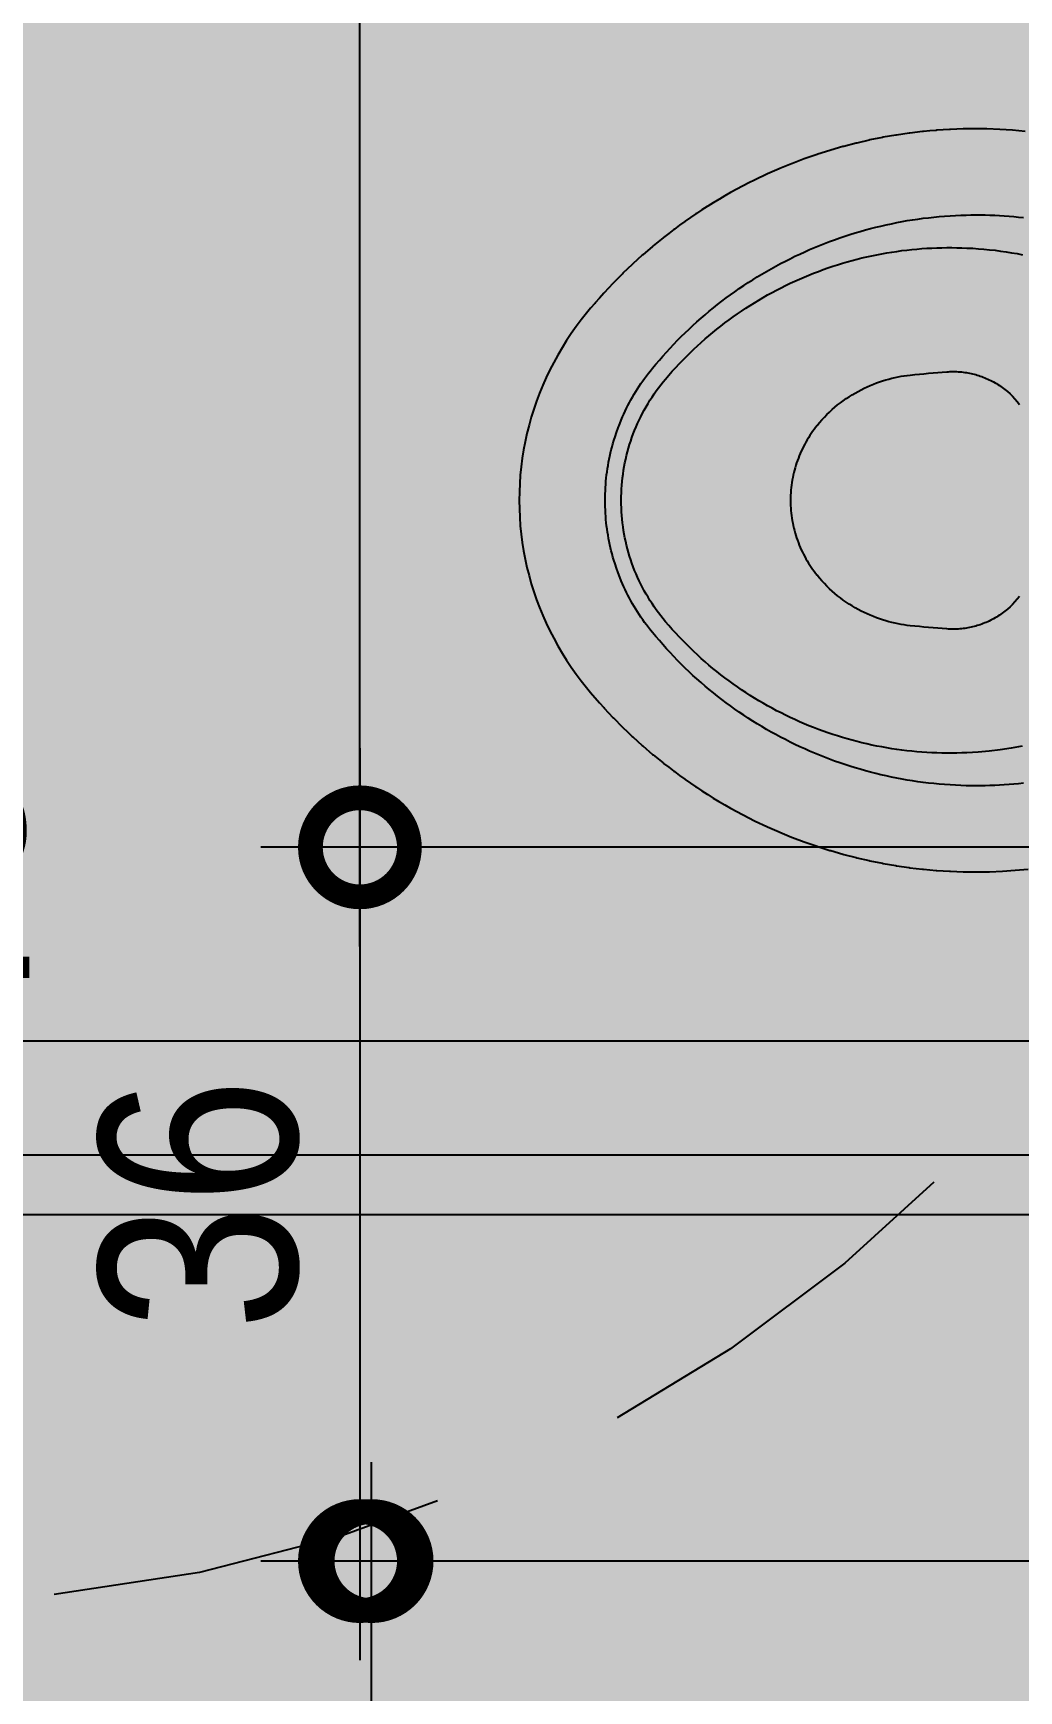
# Model space of a CAD drawing. Header units: metres. Extents: x -23 to 570, y -54 to 184.
# Drawn here: x -16.6 to -16.102, y -52.066 to -51.229 of the extents above; entities that cross this region are included whole.
import ezdxf
from ezdxf.enums import TextEntityAlignment as Align

# ---------------------------------------------------------------- set-up
doc = ezdxf.new("R2010")
doc.units = ezdxf.units.M
doc.header["$PDMODE"] = 35
doc.linetypes.add('PUC$0$DASHEDX2', pattern=[1.5, 1, -0.5])
for name, color, linetype in [('ARQ-DIM', 2, 'Continuous'), ('ARQ-TXT', 2, 'Continuous'), ('PUC$0$ARQ-ALV OSSO', 5, 'Continuous'), ('PUC$0$ARQ-AUX1', 1, 'Continuous'), ('PUC$0$ARQ-HID', 7, 'Continuous'), ('PUC$0$ARQ-PRJ', 7, 'PUC$0$DASHEDX2')]:
    doc.layers.add(name, color=color, linetype=linetype)
doc.layers.add('PUC$0$ARQ-FORRO', color=9, linetype='Continuous', lineweight=5)
doc.styles.add('Adesa', font='ARIALN.TTF')
doc.dimstyles.new('ADESA 1-0050', dxfattribs={"dimtxt": 0.1, "dimasz": 0.1, "dimexe": 0.05, "dimexo": 0.05, "dimgap": 0.03, "dimtad": 1, "dimdec": 1, "dimlfac": 100, "dimzin": 12, "dimtxsty": 'Adesa', "dimblk": 'DOTSMALL', "dimcen": 1, "dimdle": 0.05, "dimclrd": 1, "dimclre": 1, "dimclrt": 256, "dimazin": 3, "dimtm": 1e-09, "dimtfac": 1, "dimtdec": 1, "dimtmove": 1, "dimatfit": 0, "dimldrblk": 'DOTSMALL', "dimfxl": 0.8, "dimtvp": 2, "dimtolj": 1, "dimtzin": 0, "dimarcsym": 0})

# ---------------------------------------------------------------- blocks, each defined once
blk = doc.blocks.new('_DotSmall')
at = {"color": 0, "linetype": 'ByBlock', "const_width": 0.5}
blk.add_lwpolyline([(-0.0625, 0, 1), (0.0625, 0, 1)], format="xyb", close=True, dxfattribs=at)
blk = doc.blocks.new('*D541')
at = {"layer": 'ARQ-DIM', "color": 1, "lineweight": -2, "transparency": 16777216}
for p, q in [((-16.42855, -52.63953), (-16.42855, -51.95001)), ((-15.98004, -52.00001), (-16.47855, -52.00001)), ((-16.06065, -52.58953), (-16.47855, -52.58953))]:
    blk.add_line(p, q, dxfattribs=at)
at = {"layer": 'Defpoints', "color": 0, "transparency": 16777216}
for p in [(-16.42855, -52.00001), (-15.93004, -52.00001), (-16.01065, -52.58953)]:
    blk.add_point(p, dxfattribs=at)
at = {"layer": 'ARQ-DIM', "color": 1, "lineweight": -2, "transparency": 16777216, "xscale": 0.1, "yscale": 0.1, "zscale": 0.1}
for p, rotation in [((-16.42855, -52.00001), 90), ((-16.42855, -52.58953), 270)]:
    blk.add_blockref('_DotSmall', p, dxfattribs=dict(at, rotation=rotation))
at = {"layer": 'ARQ-DIM', "transparency": 16777216, "insert": (-16.5096, -52.29477), "char_height": 0.1, "attachment_point": 5, "rotation": 90, "style": 'Adesa'}
blk.add_mtext('\\A1;59', dxfattribs=at)
blk = doc.blocks.new('*D548')
at = {"layer": 'ARQ-DIM', "color": 1, "lineweight": -2, "transparency": 16777216}
for p, q in [((-17.45385, -51.19298), (-17.45385, -50.68176)), ((-15.67381, -50.86952), (-15.67381, -50.68176)), ((-17.50385, -50.73176), (-15.62381, -50.73176))]:
    blk.add_line(p, q, dxfattribs=at)
at = {"layer": 'Defpoints', "color": 0, "transparency": 16777216}
for p in [(-15.67381, -50.73176), (-15.67381, -50.91952, 0), (-17.45385, -51.24298, 0)]:
    blk.add_point(p, dxfattribs=at)
at = {"layer": 'ARQ-DIM', "color": 1, "lineweight": -2, "transparency": 16777216, "xscale": 0.1, "yscale": 0.1, "zscale": 0.1, "rotation": 180}
blk.add_blockref('_DotSmall', (-17.45385, -50.73176), dxfattribs=at)
at = {"layer": 'ARQ-DIM', "color": 1, "lineweight": -2, "transparency": 16777216, "xscale": 0.1, "yscale": 0.1, "zscale": 0.1}
blk.add_blockref('_DotSmall', (-15.67381, -50.73176), dxfattribs=at)
at = {"layer": 'ARQ-DIM', "transparency": 16777216, "insert": (-16.56383, -50.6507), "char_height": 0.1, "attachment_point": 5, "style": 'Adesa'}
blk.add_mtext('\\A1;178', dxfattribs=at)
blk = doc.blocks.new('*D575')
at = {"layer": 'ARQ-DIM', "color": 1, "lineweight": -2, "transparency": 16777216}
for p, q in [((-17.45262, -51.81457), (-17.45262, -51.68748)), ((-15.93004, -51.81347), (-15.93004, -51.68748)), ((-17.50262, -51.73748), (-15.88004, -51.73748))]:
    blk.add_line(p, q, dxfattribs=at)
at = {"layer": 'Defpoints', "color": 0, "transparency": 16777216}
for p in [(-15.93004, -51.73748), (-17.45262, -51.86457, 0), (-15.93004, -51.86347, 0)]:
    blk.add_point(p, dxfattribs=at)
at = {"layer": 'ARQ-DIM', "color": 1, "lineweight": -2, "transparency": 16777216, "xscale": 0.1, "yscale": 0.1, "zscale": 0.1, "rotation": 180}
blk.add_blockref('_DotSmall', (-17.45262, -51.73748), dxfattribs=at)
at = {"layer": 'ARQ-DIM', "color": 1, "lineweight": -2, "transparency": 16777216, "xscale": 0.1, "yscale": 0.1, "zscale": 0.1}
blk.add_blockref('_DotSmall', (-15.93004, -51.73748), dxfattribs=at)
at = {"layer": 'ARQ-DIM', "transparency": 16777216, "insert": (-16.69133, -51.65642), "char_height": 0.1, "attachment_point": 5, "style": 'Adesa'}
blk.add_mtext('\\A1;152', dxfattribs=at)
blk = doc.blocks.new('*D771')
at = {"layer": 'ARQ-DIM', "color": 1, "lineweight": -2, "transparency": 16777216}
for p, q in [((-16.43448, -51.58972), (-16.43448, -52.05001)), ((-15.98004, -51.63972), (-16.48448, -51.63972)), ((-15.98004, -52.00001), (-16.48448, -52.00001))]:
    blk.add_line(p, q, dxfattribs=at)
at = {"layer": 'Defpoints', "color": 0, "transparency": 16777216}
for p in [(-15.93004, -51.63972, 0), (-16.43448, -52.00001), (-15.93004, -52.00001, 0)]:
    blk.add_point(p, dxfattribs=at)
at = {"layer": 'ARQ-DIM', "color": 1, "lineweight": -2, "transparency": 16777216, "xscale": 0.1, "yscale": 0.1, "zscale": 0.1}
for p, rotation in [((-16.43448, -51.63972), 90), ((-16.43448, -52.00001), 270)]:
    blk.add_blockref('_DotSmall', p, dxfattribs=dict(at, rotation=rotation))
at = {"layer": 'ARQ-DIM', "transparency": 16777216, "insert": (-16.51554, -51.81986), "char_height": 0.1, "attachment_point": 5, "rotation": 90, "style": 'Adesa'}
blk.add_mtext('\\A1;36', dxfattribs=at)
blk = doc.blocks.new('*D772')
at = {"layer": 'ARQ-DIM', "color": 1, "lineweight": -2, "transparency": 16777216}
for p, q in [((-16.43448, -51.68972), (-16.43448, -50.17299)), ((-16.28226, -50.22299), (-16.48448, -50.22299)), ((-16.28226, -51.63972), (-16.48448, -51.63972))]:
    blk.add_line(p, q, dxfattribs=at)
at = {"layer": 'Defpoints', "color": 0, "transparency": 16777216}
for p in [(-16.43448, -50.22299), (-16.23226, -50.22299, 0), (-16.23226, -51.63972)]:
    blk.add_point(p, dxfattribs=at)
at = {"layer": 'ARQ-DIM', "color": 1, "lineweight": -2, "transparency": 16777216, "xscale": 0.1, "yscale": 0.1, "zscale": 0.1}
for p, rotation in [((-16.43448, -50.22299), 90), ((-16.43448, -51.63972), 270)]:
    blk.add_blockref('_DotSmall', p, dxfattribs=dict(at, rotation=rotation))
at = {"layer": 'ARQ-DIM', "transparency": 16777216, "insert": (-16.51469, -50.93136), "char_height": 0.1, "attachment_point": 5, "rotation": 90, "style": 'Adesa'}
blk.add_mtext('\\A1;142', dxfattribs=at)
blk = doc.blocks.new('PUC$0$ARQ-HID-BACIA CX')
for points in [[(-0.40704, 0.18627), (-0.4135, 0.18683), (-0.41997, 0.18723), (-0.42645, 0.18746), (-0.43294, 0.18753), (-0.43806, 0.18747), (-0.43843, 0.18746), (-0.44165, 0.18736), (-0.44488, 0.18723), (-0.44526, 0.18721), (-0.4517, 0.1868), (-0.45207, 0.18677), (-0.45528, 0.1865), (-0.4585, 0.18619), (-0.45888, 0.18615), (-0.46528, 0.1854), (-0.46566, 0.18535), (-0.47204, 0.18442), (-0.47243, 0.18436), (-0.47878, 0.18326), (-0.47915, 0.18319), (-0.48548, 0.18191), (-0.48586, 0.18183), (-0.49214, 0.18039), (-0.49251, 0.1803), (-0.49875, 0.17869), (-0.49913, 0.17858), (-0.50533, 0.1768), (-0.5057, 0.17669), (-0.51184, 0.17475), (-0.51221, 0.17462), (-0.5183, 0.17251), (-0.51866, 0.17238), (-0.5247, 0.1701), (-0.52506, 0.16996), (-0.53103, 0.16752), (-0.53138, 0.16737), (-0.5373, 0.16477), (-0.53764, 0.16461), (-0.54348, 0.16185), (-0.54381, 0.16169), (-0.54671, 0.16024), (-0.54959, 0.15876), (-0.54991, 0.15859), (-0.55561, 0.15552), (-0.55592, 0.15534), (-0.55874, 0.15374), (-0.56154, 0.15211), (-0.56185, 0.15192), (-0.56462, 0.15025), (-0.56738, 0.14854), (-0.56767, 0.14835), (-0.57041, 0.1466), (-0.57312, 0.14482), (-0.57341, 0.14462), (-0.5761, 0.1428), (-0.57876, 0.14094), (-0.57904, 0.14074), (-0.58168, 0.13884), (-0.58429, 0.13691), (-0.58457, 0.1367), (-0.58716, 0.13474), (-0.58971, 0.13274), (-0.58999, 0.13252), (-0.59252, 0.13049), (-0.59502, 0.12842), (-0.5953, 0.1282), (-0.60022, 0.12397), (-0.60048, 0.12373), (-0.60529, 0.11937), (-0.60554, 0.11913), (-0.6079, 0.1169), (-0.61024, 0.11464), (-0.61049, 0.11439), (-0.61505, 0.10978), (-0.6153, 0.10953), (-0.61974, 0.1048), (-0.61998, 0.10454), (-0.62215, 0.10213), (-0.62429, 0.09969), (-0.62452, 0.09942), (-0.62662, 0.09695), (-0.6287, 0.09446), (-0.63136, 0.09112), (-0.63393, 0.08771), (-0.63639, 0.08422), (-0.63876, 0.08067), (-0.64103, 0.07705), (-0.64319, 0.07337), (-0.64524, 0.06963), (-0.64719, 0.06583), (-0.64903, 0.06198), (-0.65076, 0.05808), (-0.65238, 0.05413), (-0.65388, 0.05014), (-0.65526, 0.04611), (-0.65653, 0.04204), (-0.65769, 0.03793), (-0.65872, 0.0338), (-0.65964, 0.02963), (-0.66043, 0.02544), (-0.66111, 0.02123), (-0.66166, 0.01701), (-0.66209, 0.01277), (-0.6624, 0.00852), (-0.66258, 0.00426), (-0.66264, 0), (-0.66258, -0.00426), (-0.6624, -0.00852), (-0.66209, -0.01277), (-0.66166, -0.01701), (-0.66111, -0.02123), (-0.66043, -0.02544), (-0.65964, -0.02963), (-0.65872, -0.0338), (-0.65769, -0.03793), (-0.65653, -0.04204), (-0.65526, -0.04611), (-0.65388, -0.05014), (-0.65238, -0.05413), (-0.65076, -0.05808), (-0.64903, -0.06198), (-0.64719, -0.06583), (-0.64524, -0.06963), (-0.64319, -0.07337), (-0.64103, -0.07705), (-0.63876, -0.08067), (-0.63639, -0.08422), (-0.63393, -0.08771), (-0.63136, -0.09112), (-0.6287, -0.09446), (-0.62662, -0.09695), (-0.62452, -0.09942), (-0.62429, -0.09969), (-0.62215, -0.10213), (-0.61998, -0.10453), (-0.61974, -0.1048), (-0.6153, -0.10953), (-0.61505, -0.10978), (-0.61049, -0.11439), (-0.61024, -0.11464), (-0.6079, -0.1169), (-0.60554, -0.11913), (-0.60529, -0.11937), (-0.60048, -0.12373), (-0.60022, -0.12397), (-0.5953, -0.1282), (-0.59502, -0.12842), (-0.59252, -0.13049), (-0.58999, -0.13252), (-0.58971, -0.13274), (-0.58716, -0.13474), (-0.58457, -0.1367), (-0.58429, -0.13691), (-0.58168, -0.13884), (-0.57904, -0.14074), (-0.57876, -0.14094), (-0.5761, -0.1428), (-0.57341, -0.14462), (-0.57312, -0.14482), (-0.57041, -0.1466), (-0.56767, -0.14835), (-0.56738, -0.14854), (-0.56462, -0.15025), (-0.56185, -0.15192), (-0.56154, -0.15211), (-0.55874, -0.15374), (-0.55592, -0.15534), (-0.55561, -0.15552), (-0.54991, -0.15859), (-0.54959, -0.15876), (-0.54671, -0.16024), (-0.54381, -0.16169), (-0.54348, -0.16185), (-0.53764, -0.16461), (-0.5373, -0.16477), (-0.53138, -0.16737), (-0.53103, -0.16752), (-0.52506, -0.16996), (-0.5247, -0.1701), (-0.51866, -0.17238), (-0.5183, -0.17251), (-0.51221, -0.17462), (-0.51184, -0.17475), (-0.5057, -0.17669), (-0.50533, -0.1768), (-0.49913, -0.17858), (-0.49875, -0.17869), (-0.49251, -0.1803), (-0.49214, -0.18039), (-0.48586, -0.18183), (-0.48548, -0.18191), (-0.47915, -0.18319), (-0.47878, -0.18326), (-0.47243, -0.18436), (-0.47204, -0.18442), (-0.46566, -0.18535), (-0.46528, -0.1854), (-0.45888, -0.18615), (-0.4585, -0.18619), (-0.45528, -0.1865), (-0.45207, -0.18677), (-0.4517, -0.1868), (-0.44526, -0.18721), (-0.44488, -0.18723), (-0.44165, -0.18736), (-0.43843, -0.18746), (-0.43806, -0.18747), (-0.43155, -0.18753), (-0.42506, -0.18742), (-0.41858, -0.18716), (-0.41211, -0.18672), (-0.40566, -0.18612)], [(-0.40803, -0.14279), (-0.41042, -0.14304), (-0.41283, -0.14327), (-0.41523, -0.14347), (-0.41764, -0.14364), (-0.42005, -0.14378), (-0.42246, -0.1439), (-0.42487, -0.14399), (-0.42728, -0.14405), (-0.42969, -0.14408), (-0.4321, -0.14408), (-0.43451, -0.14406), (-0.43693, -0.14403), (-0.43964, -0.14389), (-0.44235, -0.14375), (-0.44506, -0.14359), (-0.44777, -0.14341), (-0.45047, -0.14321), (-0.45318, -0.14297), (-0.45588, -0.1427), (-0.45857, -0.14238), (-0.46126, -0.14202), (-0.46395, -0.14162), (-0.46663, -0.14119), (-0.4693, -0.14071), (-0.47197, -0.14021), (-0.47463, -0.13967), (-0.47728, -0.1391), (-0.47993, -0.13849), (-0.48257, -0.13786), (-0.4852, -0.13719), (-0.48782, -0.13649), (-0.49043, -0.13575), (-0.49304, -0.13498), (-0.49563, -0.13418), (-0.49821, -0.13334), (-0.50078, -0.13247), (-0.50334, -0.13157), (-0.50589, -0.13064), (-0.50843, -0.12967), (-0.51095, -0.12867), (-0.51346, -0.12763), (-0.51596, -0.12657), (-0.51844, -0.12547), (-0.52091, -0.12435), (-0.52336, -0.12319), (-0.5258, -0.122), (-0.52822, -0.12077), (-0.53063, -0.11952), (-0.53302, -0.11824), (-0.5354, -0.11692), (-0.53775, -0.11558), (-0.5401, -0.11421), (-0.54242, -0.1128), (-0.54472, -0.11137), (-0.54701, -0.10991), (-0.54928, -0.10842), (-0.55152, -0.10689), (-0.55375, -0.10534), (-0.55596, -0.10377), (-0.55814, -0.10216), (-0.56031, -0.10052), (-0.56246, -0.09886), (-0.56458, -0.09717), (-0.56668, -0.09546), (-0.56876, -0.09372), (-0.57083, -0.09195), (-0.57286, -0.09016), (-0.57488, -0.08834), (-0.57687, -0.0865), (-0.57884, -0.08463), (-0.58078, -0.08273), (-0.58268, -0.0808), (-0.58456, -0.07884), (-0.58641, -0.07685), (-0.58823, -0.07485), (-0.59003, -0.07282), (-0.59182, -0.07079), (-0.59359, -0.06875), (-0.59537, -0.0667), (-0.59636, -0.06544), (-0.59736, -0.06416), (-0.59835, -0.06288), (-0.59931, -0.06159), (-0.60025, -0.06028), (-0.60116, -0.05896), (-0.60206, -0.05762), (-0.60292, -0.05627), (-0.60377, -0.05491), (-0.6046, -0.05353), (-0.60541, -0.05214), (-0.6062, -0.05074), (-0.60696, -0.04933), (-0.60771, -0.04791), (-0.60843, -0.04647), (-0.60913, -0.04502), (-0.60981, -0.04357), (-0.61046, -0.0421), (-0.61112, -0.04055), (-0.61187, -0.03871), (-0.6127, -0.03657), (-0.61351, -0.03429), (-0.61424, -0.0321), (-0.61483, -0.03021), (-0.6153, -0.02859), (-0.61573, -0.02704), (-0.61613, -0.02548), (-0.61651, -0.02392), (-0.61686, -0.02236), (-0.61719, -0.02078), (-0.6175, -0.01921), (-0.61778, -0.01763), (-0.61804, -0.01604), (-0.61827, -0.01445), (-0.61848, -0.01286), (-0.61867, -0.01126), (-0.61883, -0.00966), (-0.61896, -0.00806), (-0.61907, -0.00646), (-0.61914, -0.00485), (-0.6192, -0.00323), (-0.61924, -0.00161), (-0.61927, 0), (-0.61924, 0.00161), (-0.6192, 0.00323), (-0.61914, 0.00485), (-0.61907, 0.00646), (-0.61896, 0.00806), (-0.61883, 0.00966), (-0.61867, 0.01126), (-0.61848, 0.01286), (-0.61827, 0.01445), (-0.61804, 0.01604), (-0.61778, 0.01763), (-0.6175, 0.01921), (-0.61719, 0.02078), (-0.61686, 0.02236), (-0.61651, 0.02392), (-0.61613, 0.02548), (-0.61573, 0.02704), (-0.6153, 0.02859), (-0.61483, 0.03021), (-0.61424, 0.0321), (-0.61351, 0.03429), (-0.6127, 0.03657), (-0.61187, 0.03871), (-0.61112, 0.04055), (-0.61046, 0.0421), (-0.60981, 0.04357), (-0.60913, 0.04502), (-0.60843, 0.04647), (-0.60771, 0.04791), (-0.60696, 0.04933), (-0.6062, 0.05074), (-0.60541, 0.05214), (-0.6046, 0.05353), (-0.60377, 0.05491), (-0.60292, 0.05627), (-0.60206, 0.05762), (-0.60116, 0.05896), (-0.60025, 0.06028), (-0.59931, 0.06159), (-0.59835, 0.06288), (-0.59736, 0.06416), (-0.59636, 0.06544), (-0.59537, 0.0667), (-0.59359, 0.06875), (-0.59182, 0.07079), (-0.59003, 0.07282), (-0.58823, 0.07485), (-0.58641, 0.07685), (-0.58456, 0.07884), (-0.58268, 0.0808), (-0.58078, 0.08273), (-0.57884, 0.08463), (-0.57687, 0.0865), (-0.57488, 0.08834), (-0.57286, 0.09016), (-0.57083, 0.09195), (-0.56876, 0.09372), (-0.56668, 0.09546), (-0.56458, 0.09717), (-0.56246, 0.09886), (-0.56031, 0.10052), (-0.55814, 0.10216), (-0.55596, 0.10377), (-0.55375, 0.10534), (-0.55152, 0.10689), (-0.54928, 0.10842), (-0.54701, 0.10991), (-0.54472, 0.11137), (-0.54242, 0.1128), (-0.5401, 0.11421), (-0.53775, 0.11558), (-0.5354, 0.11692), (-0.53302, 0.11824), (-0.53063, 0.11952), (-0.52822, 0.12077), (-0.5258, 0.122), (-0.52336, 0.12319), (-0.52091, 0.12435), (-0.51844, 0.12547), (-0.51596, 0.12657), (-0.51346, 0.12763), (-0.51095, 0.12867), (-0.50843, 0.12967), (-0.50589, 0.13064), (-0.50334, 0.13157), (-0.50078, 0.13247), (-0.49821, 0.13334), (-0.49563, 0.13418), (-0.49304, 0.13498), (-0.49043, 0.13575), (-0.48782, 0.13649), (-0.4852, 0.13719), (-0.48257, 0.13786), (-0.47993, 0.13849), (-0.47728, 0.1391), (-0.47463, 0.13967), (-0.47197, 0.14021), (-0.4693, 0.14071), (-0.46663, 0.14119), (-0.46395, 0.14162), (-0.46126, 0.14202), (-0.45857, 0.14238), (-0.45588, 0.1427), (-0.45318, 0.14297), (-0.45047, 0.14321), (-0.44777, 0.14341), (-0.44506, 0.14359), (-0.44235, 0.14375), (-0.43964, 0.14389), (-0.43693, 0.14403), (-0.43451, 0.14406), (-0.4321, 0.14408), (-0.42969, 0.14408), (-0.42728, 0.14405), (-0.42487, 0.14399), (-0.42246, 0.1439), (-0.42005, 0.14378), (-0.41764, 0.14364), (-0.41523, 0.14347), (-0.41283, 0.14327), (-0.41042, 0.14304), (-0.40803, 0.14279)], [(-0.40854, -0.12405), (-0.4141, -0.12505), (-0.41969, -0.12588), (-0.42529, -0.12655), (-0.43089, -0.12705), (-0.4365, -0.12739), (-0.43904, -0.12749), (-0.44157, -0.12756), (-0.44411, -0.12759), (-0.44664, -0.12759), (-0.44918, -0.12756), (-0.45172, -0.12749), (-0.45426, -0.12738), (-0.4568, -0.12725), (-0.45934, -0.12707), (-0.46187, -0.12687), (-0.46441, -0.12663), (-0.46694, -0.12636), (-0.46947, -0.12605), (-0.472, -0.12571), (-0.47452, -0.12533), (-0.47704, -0.12492), (-0.47955, -0.12447), (-0.48206, -0.12399), (-0.48456, -0.12348), (-0.48706, -0.12293), (-0.48955, -0.12235), (-0.49203, -0.12174), (-0.49451, -0.12109), (-0.49697, -0.1204), (-0.49943, -0.11968), (-0.50188, -0.11893), (-0.50432, -0.11815), (-0.50675, -0.11733), (-0.50917, -0.11648), (-0.51157, -0.11559), (-0.51397, -0.11467), (-0.51635, -0.11372), (-0.51872, -0.11274), (-0.52108, -0.11172), (-0.52343, -0.11067), (-0.52576, -0.10959), (-0.52808, -0.10847), (-0.53038, -0.10732), (-0.53266, -0.10615), (-0.53493, -0.10493), (-0.53719, -0.10369), (-0.53943, -0.10242), (-0.54165, -0.10112), (-0.54385, -0.09978), (-0.54604, -0.09841), (-0.5482, -0.09702), (-0.55035, -0.09559), (-0.55248, -0.09414), (-0.55459, -0.09265), (-0.55668, -0.09114), (-0.55875, -0.0896), (-0.56079, -0.08802), (-0.56282, -0.08642), (-0.56482, -0.0848), (-0.5668, -0.08314), (-0.56876, -0.08146), (-0.5707, -0.07975), (-0.57261, -0.07801), (-0.5745, -0.07625), (-0.57637, -0.07446), (-0.57821, -0.07265), (-0.58003, -0.07081), (-0.58182, -0.06894), (-0.58359, -0.06705), (-0.58533, -0.06514), (-0.58704, -0.0632), (-0.58873, -0.06124), (-0.58995, -0.05979), (-0.59113, -0.0583), (-0.59229, -0.0568), (-0.59341, -0.05526), (-0.5945, -0.05371), (-0.59557, -0.05213), (-0.5966, -0.05054), (-0.59759, -0.04892), (-0.59856, -0.04728), (-0.59949, -0.04562), (-0.60038, -0.04395), (-0.60125, -0.04225), (-0.60208, -0.04054), (-0.60287, -0.03881), (-0.60363, -0.03707), (-0.60435, -0.03531), (-0.60504, -0.03353), (-0.60569, -0.03175), (-0.60631, -0.02994), (-0.60689, -0.02813), (-0.60743, -0.02631), (-0.60794, -0.02447), (-0.60841, -0.02263), (-0.60884, -0.02077), (-0.60923, -0.01891), (-0.60959, -0.01704), (-0.60991, -0.01517), (-0.61019, -0.01328), (-0.61044, -0.0114), (-0.61065, -0.0095), (-0.61082, -0.00761), (-0.61095, -0.00571), (-0.61104, -0.00381), (-0.6111, -0.0019), (-0.61112, 0), (-0.6111, 0.0019), (-0.61104, 0.00381), (-0.61095, 0.00571), (-0.61082, 0.00761), (-0.61065, 0.0095), (-0.61044, 0.0114), (-0.61019, 0.01328), (-0.60991, 0.01517), (-0.60959, 0.01704), (-0.60923, 0.01891), (-0.60884, 0.02078), (-0.60841, 0.02263), (-0.60794, 0.02447), (-0.60743, 0.02631), (-0.60689, 0.02813), (-0.60631, 0.02994), (-0.60569, 0.03175), (-0.60504, 0.03353), (-0.60435, 0.03531), (-0.60363, 0.03707), (-0.60287, 0.03881), (-0.60208, 0.04054), (-0.60125, 0.04225), (-0.60038, 0.04395), (-0.59949, 0.04562), (-0.59856, 0.04728), (-0.59759, 0.04892), (-0.5966, 0.05054), (-0.59557, 0.05213), (-0.5945, 0.05371), (-0.59341, 0.05526), (-0.59229, 0.0568), (-0.59113, 0.0583), (-0.58995, 0.05979), (-0.58873, 0.06124), (-0.58704, 0.0632), (-0.58533, 0.06514), (-0.58359, 0.06705), (-0.58182, 0.06894), (-0.58003, 0.07081), (-0.57821, 0.07265), (-0.57637, 0.07446), (-0.5745, 0.07625), (-0.57261, 0.07801), (-0.5707, 0.07975), (-0.56876, 0.08146), (-0.5668, 0.08314), (-0.56482, 0.0848), (-0.56282, 0.08642), (-0.56079, 0.08802), (-0.55875, 0.0896), (-0.55668, 0.09114), (-0.55459, 0.09265), (-0.55248, 0.09414), (-0.55035, 0.09559), (-0.5482, 0.09702), (-0.54604, 0.09841), (-0.54385, 0.09978), (-0.54165, 0.10112), (-0.53943, 0.10242), (-0.53719, 0.10369), (-0.53493, 0.10493), (-0.53266, 0.10615), (-0.53038, 0.10732), (-0.52808, 0.10847), (-0.52576, 0.10959), (-0.52343, 0.11067), (-0.52108, 0.11172), (-0.51872, 0.11274), (-0.51635, 0.11372), (-0.51397, 0.11467), (-0.51157, 0.11559), (-0.50917, 0.11648), (-0.50675, 0.11733), (-0.50432, 0.11815), (-0.50188, 0.11893), (-0.49943, 0.11968), (-0.49697, 0.1204), (-0.49451, 0.12109), (-0.49203, 0.12174), (-0.48955, 0.12235), (-0.48706, 0.12293), (-0.48456, 0.12348), (-0.48206, 0.12399), (-0.47955, 0.12447), (-0.47704, 0.12492), (-0.47452, 0.12533), (-0.472, 0.12571), (-0.46947, 0.12605), (-0.46694, 0.12636), (-0.46441, 0.12663), (-0.46187, 0.12687), (-0.45934, 0.12707), (-0.4568, 0.12725), (-0.45426, 0.12738), (-0.45172, 0.12749), (-0.44918, 0.12756), (-0.44664, 0.12759), (-0.44411, 0.12759), (-0.44157, 0.12756), (-0.43904, 0.12749), (-0.4365, 0.12739), (-0.43356, 0.12724), (-0.43075, 0.12704), (-0.42795, 0.12681), (-0.42515, 0.12654), (-0.42234, 0.12622), (-0.41954, 0.12586), (-0.41675, 0.12546), (-0.41396, 0.12502), (-0.41117, 0.12454), (-0.40838, 0.12402)], [(-0.5122, 0.03778), (-0.51298, 0.03678), (-0.51373, 0.03579), (-0.51446, 0.03478), (-0.51517, 0.03375), (-0.51587, 0.0327), (-0.51654, 0.03164), (-0.5172, 0.03055), (-0.51784, 0.02946), (-0.51845, 0.02834), (-0.51905, 0.02721), (-0.51962, 0.02606), (-0.52017, 0.02491), (-0.52069, 0.02373), (-0.52119, 0.02255), (-0.52167, 0.02135), (-0.52211, 0.02015), (-0.52254, 0.01893), (-0.52293, 0.01771), (-0.5233, 0.01647), (-0.52365, 0.01523), (-0.52396, 0.01399), (-0.52425, 0.01274), (-0.52452, 0.01148), (-0.52475, 0.01022), (-0.52496, 0.00895), (-0.52514, 0.00769), (-0.52529, 0.00642), (-0.52541, 0.00515), (-0.52551, 0.00387), (-0.52558, 0.0026), (-0.52562, 0.00132), (-0.52564, 0), (-0.52562, -0.00132), (-0.52558, -0.0026), (-0.52551, -0.00387), (-0.52541, -0.00515), (-0.52529, -0.00642), (-0.52514, -0.00769), (-0.52496, -0.00895), (-0.52475, -0.01022), (-0.52452, -0.01148), (-0.52425, -0.01274), (-0.52396, -0.01399), (-0.52365, -0.01523), (-0.5233, -0.01647), (-0.52293, -0.01771), (-0.52254, -0.01893), (-0.52211, -0.02015), (-0.52167, -0.02135), (-0.52119, -0.02255), (-0.52069, -0.02373), (-0.52017, -0.02491), (-0.51962, -0.02606), (-0.51905, -0.02721), (-0.51845, -0.02834), (-0.51784, -0.02946), (-0.5172, -0.03055), (-0.51654, -0.03164), (-0.51587, -0.0327), (-0.51517, -0.03375), (-0.51446, -0.03478), (-0.51373, -0.03579), (-0.51298, -0.03678), (-0.5122, -0.03778)]]:
    blk.add_lwpolyline(points)
for points in [[(-0.5122, 0.03777), (-0.51097, 0.03926), (-0.50976, 0.04065), (-0.50852, 0.042), (-0.50724, 0.04331), (-0.50593, 0.04458), (-0.50459, 0.04581), (-0.50323, 0.047), (-0.50184, 0.04815), (-0.50042, 0.04926), (-0.49898, 0.05033), (-0.49753, 0.05135), (-0.49605, 0.05233), (-0.49455, 0.05328), (-0.49304, 0.05417), (-0.49152, 0.05503), (-0.48999, 0.05584), (-0.48844, 0.05661), (-0.48689, 0.05734), (-0.48534, 0.05802), (-0.48377, 0.05866), (-0.48221, 0.05926), (-0.48064, 0.05982), (-0.47908, 0.06034), (-0.47751, 0.06082), (-0.47595, 0.06126), (-0.47439, 0.06166), (-0.47283, 0.06202), (-0.47128, 0.06234), (-0.46974, 0.06262), (-0.4682, 0.06287), (-0.46667, 0.06309), (-0.46513, 0.06327, -0.008966), (-0.44664, 0.06489, -0.016113), (-0.44358, 0.06501), (-0.4426, 0.065), (-0.44175, 0.06498), (-0.44091, 0.06494), (-0.44008, 0.06488), (-0.43925, 0.06481), (-0.43843, 0.06472), (-0.43762, 0.06461), (-0.43681, 0.06449), (-0.43601, 0.06436), (-0.43521, 0.06421), (-0.43441, 0.06404), (-0.43363, 0.06386), (-0.43284, 0.06367), (-0.43207, 0.06346), (-0.43129, 0.06323), (-0.43052, 0.063), (-0.42976, 0.06274), (-0.429, 0.06247), (-0.42824, 0.06219), (-0.42749, 0.06189), (-0.42674, 0.06157), (-0.426, 0.06124), (-0.42525, 0.0609), (-0.42452, 0.06054), (-0.42378, 0.06016), (-0.42305, 0.05976), (-0.42232, 0.05935), (-0.42159, 0.05892), (-0.42087, 0.05847), (-0.42015, 0.058), (-0.41943, 0.05751), (-0.4187, 0.057), (-0.41736, 0.05598), (-0.41604, 0.0549), (-0.41475, 0.05374), (-0.4135, 0.05252), (-0.41228, 0.05123), (-0.41111, 0.04987), (-0.40999, 0.04845)], [(-0.40999, -0.04845), (-0.41111, -0.04987), (-0.41228, -0.05123), (-0.4135, -0.05252), (-0.41475, -0.05374), (-0.41604, -0.0549), (-0.41736, -0.05598), (-0.4187, -0.057), (-0.41943, -0.05751), (-0.42015, -0.058), (-0.42087, -0.05847), (-0.42159, -0.05892), (-0.42232, -0.05935), (-0.42305, -0.05976), (-0.42378, -0.06016), (-0.42452, -0.06054), (-0.42525, -0.0609), (-0.426, -0.06124), (-0.42674, -0.06157), (-0.42749, -0.06189), (-0.42824, -0.06219), (-0.429, -0.06247), (-0.42976, -0.06274), (-0.43052, -0.063), (-0.43129, -0.06323), (-0.43207, -0.06346), (-0.43284, -0.06367), (-0.43363, -0.06386), (-0.43441, -0.06404), (-0.43521, -0.06421), (-0.43601, -0.06436), (-0.43681, -0.06449), (-0.43762, -0.06461), (-0.43843, -0.06472), (-0.43925, -0.06481), (-0.44008, -0.06488), (-0.44091, -0.06494), (-0.44175, -0.06498), (-0.4426, -0.065), (-0.44358, -0.06501, -0.016113), (-0.44664, -0.06489, -0.008966), (-0.46513, -0.06327), (-0.46667, -0.06309), (-0.4682, -0.06287), (-0.46974, -0.06262), (-0.47128, -0.06234), (-0.47283, -0.06202), (-0.47439, -0.06166), (-0.47595, -0.06126), (-0.47751, -0.06082), (-0.47908, -0.06034), (-0.48064, -0.05982), (-0.48221, -0.05926), (-0.48377, -0.05866), (-0.48534, -0.05802), (-0.48689, -0.05734), (-0.48844, -0.05661), (-0.48999, -0.05584), (-0.49152, -0.05503), (-0.49304, -0.05417), (-0.49455, -0.05328), (-0.49605, -0.05233), (-0.49753, -0.05135), (-0.49898, -0.05033), (-0.50042, -0.04926), (-0.50184, -0.04815), (-0.50323, -0.047), (-0.50459, -0.04581), (-0.50593, -0.04458), (-0.50724, -0.04331), (-0.50852, -0.042), (-0.50976, -0.04065), (-0.51097, -0.03926), (-0.5122, -0.03777)]]:
    blk.add_lwpolyline(points, format="xyb")
blk = doc.blocks.new('PUC$0$pl apto tipo 1 puc')
at = {"layer": 'PUC$0$ARQ-AUX1'}
for points in [[(-32.22663, 1.82504), (-31.28828, 1.82516)], [(-32.22663, 1.79504), (-31.28828, 1.79504)]]:
    blk.add_lwpolyline(points, dxfattribs=at)
at = {"layer": 'PUC$0$ARQ-HID', "lineweight": -2, "xscale": -0.9999999999999902, "rotation": 180.0000067269699}
blk.add_blockref('PUC$0$ARQ-HID-BACIA CX', (-31.03461, 1.46463, 0), dxfattribs=at)
blk = doc.blocks.new('PUC$0$pl forro pcd 1')
at = {"layer": 'PUC$0$ARQ-FORRO'}
h = blk.add_hatch(color=256, dxfattribs=at)
h.dxf.hatch_style = 1
h.paths.add_polyline_path([(3.58612, -1.11303), (5.33612, -1.11303), (5.33612, -2.49977), (5.07989, -2.49977), (5.07989, -3.44966), (3.58875, -3.44966)])
blk = doc.blocks.new('PUC')
at = {"layer": 'PUC$0$ARQ-PRJ', "ltscale": 0.2}
blk.add_circle((-16.66665, -51.27093, 0), 0.75, dxfattribs=at)
at = {"layer": 'PUC$0$ARQ-ALV OSSO', "xscale": -1, "rotation": 180}
blk.add_blockref('PUC$0$pl apto tipo 1 puc', (15.34324, -49.99997), dxfattribs=at)
at = {"layer": 'PUC$0$ARQ-FORRO'}
blk.add_blockref('PUC$0$pl forro pcd 1', (-21.02493, -49.12496, 0), dxfattribs=at)

msp = doc.modelspace()

# ---------------------------------------------------------------- block references
msp.add_blockref('PUC', (0, 0))

# ---------------------------------------------------------------- texts
at = {"layer": 'ARQ-TXT', "style": 'Adesa'}
msp.add_text('BANHO 2', height=0.12, dxfattribs=at).set_placement((-16.74639, -51.29352, 0), align=Align.MIDDLE)

# ---------------------------------------------------------------- dimensions: what is measured, and where the dimension line sits
at = {"layer": 'ARQ-DIM'}
for base, p1, p2, angle, picture, middle in [((-16.43448, -50.22299), (-16.23226, -51.63972), (-16.23226, -50.22299, 0), 90, '*D772', (-16.51469, -50.93136)), ((-16.42855, -52.00001), (-16.01065, -52.58953), (-15.93004, -52.00001), 270, '*D541', (-16.5096, -52.29477))]:
    dim = msp.add_linear_dim(base=base, p1=p1, p2=p2, angle=angle, dimstyle='ADESA 1-0050', override={"dimdec": 0}, dxfattribs=at)
    dim.commit()
    dim.dimension.update_dxf_attribs({"geometry": picture, "text_midpoint": middle})
dim = msp.add_linear_dim(base=(-15.67381, -50.73176), p1=(-17.45385, -51.24298, 0), p2=(-15.67381, -50.91952, 0), dimstyle='ADESA 1-0050', dxfattribs=at)
dim.commit()
dim.dimension.update_dxf_attribs({"geometry": '*D548', "text_midpoint": (-16.56383, -50.6507)})
dim = msp.add_linear_dim(base=(-15.93004, -51.73748), p1=(-17.45262, -51.86457, 0), p2=(-15.93004, -51.86347, 0), dimstyle='ADESA 1-0050', override={"dimdec": 0}, dxfattribs=at)
dim.commit()
dim.dimension.update_dxf_attribs({"geometry": '*D575', "text_midpoint": (-16.69133, -51.65642)})
dim = msp.add_linear_dim(base=(-16.43448, -52.00001), p1=(-15.93004, -51.63972, 0), p2=(-15.93004, -52.00001, 0), angle=90, dimstyle='ADESA 1-0050', dxfattribs=at)
dim.commit()
dim.dimension.update_dxf_attribs({"geometry": '*D771', "text_midpoint": (-16.51554, -51.81986)})

doc.saveas('drawing.dxf')
